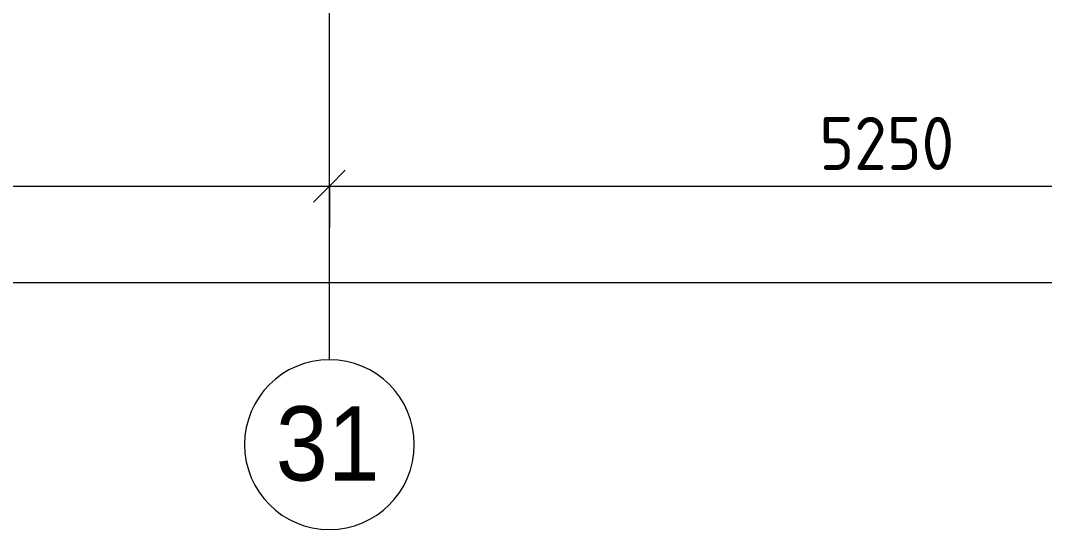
# Model space of a CAD drawing. Header units: millimetres. Extents: x 81566 to 292854, y -8553 to 29000.
# Drawn here: x 114504 to 119330, y -2706 to -308 of the extents above; entities that cross this region are included whole.
import ezdxf

# ---------------------------------------------------------------- set-up
doc = ezdxf.new("R2010")
doc.units = ezdxf.units.MM
for name, color, linetype, lineweight in [('A-ANNO-DIMS', 7, 'Continuous', 9), ('A-ANNO-DIMS-100', 7, 'Continuous', 9), ('Оси', 7, 'Continuous', 9), ('Оси-1', 7, 'Continuous', 20)]:
    doc.layers.add(name, color=color, linetype=linetype, lineweight=lineweight)
doc.styles.add('Arial', font='arial.ttf', dxfattribs={"width": 0.9, "height": 350})
doc.styles.add('ISOCPEUR', font='isocpeur.ttf', dxfattribs={"width": 0.9, "height": 250})
doc.dimstyles.new('ISO-2_5_0_9К_БОЛЬШОЙ', dxfattribs={"dimscale": 304.8, "dimtxt": 248.995294, "dimasz": 0.492126, "dimexe": 0.393701, "dimexo": 0.984252, "dimgap": 0, "dimtad": 1, "dimdec": 0, "dimrnd": 10, "dimzin": 0, "dimdsep": 46, "dimtxsty": 'ISOCPEUR', "dimblk1": 'OBLIQUE', "dimblk2": 'OBLIQUE', "dimsah": 1, "dimcen": 0.09, "dimdle": 0.393701, "dimazin": 0, "dimtfac": 1, "dimtdec": 4, "dimtix": 1, "dimtmove": 0, "dimatfit": 3, "dimfxl": 1, "dimtvp": 1, "dimtolj": 1, "dimtzin": 0, "dimarcsym": 2})

# ---------------------------------------------------------------- blocks, each defined once
blk = doc.blocks.new('Ось сетки - D8-29747960-План расстановки мебели и оборудования 2 этажа в осях 23-33')
at = {"layer": 'Оси-1'}
for start, end in [(360, 180), (180, 360)]:
    blk.add_arc((0, 0), 4, start, end, dxfattribs=at)
blk = doc.blocks.new('DIMBLOCK23-План расстановки мебели и оборудования 2 этажа в осях 23-33')
at = {"layer": 'A-ANNO-DIMS-100'}
for p, q in [((110710, -1282.8), (110710, -968.8)), ((115960, -1282.8), (115960, -968.8)), ((110710, -1088.8), (115960, -1088.8)), ((110710, -1088.8), (110710, -1282.8)), ((115960, -1088.8), (115960, -1282.8))]:
    blk.add_line(p, q, dxfattribs=at)
at = {"layer": 'A-ANNO-DIMS-100', "lineweight": 20}
for p, q in [((110710, -1088.8), (110785, -1013.8)), ((115960, -1088.8), (116035, -1013.8)), ((110710, -1088.8), (110635, -1163.8)), ((115960, -1088.8), (115885, -1163.8))]:
    blk.add_line(p, q, dxfattribs=at)
at = {"layer": 'A-ANNO-DIMS-100', "color": 0, "insert": (113019, -762.2), "char_height": 250, "width": 758.478, "attachment_point": 1, "line_spacing_factor": 1.149209, "style": 'ISOCPEUR'}
blk.add_mtext('5250', dxfattribs=at)
blk = doc.blocks.new('_Oblique')
at = {"color": 0, "linetype": 'ByBlock', "lineweight": -2}
blk.add_line((-0.5, -0.5), (0.5, 0.5), dxfattribs=at)
blk = doc.blocks.new('DIMBLOCK24-План расстановки мебели и оборудования 2 этажа в осях 23-33')
at = {"layer": 'A-ANNO-DIMS-100'}
for p, q in [((115960, -1282.8), (115960, -968.8)), ((121210, -1282.8), (121210, -968.8)), ((115960, -1088.8), (121210, -1088.8)), ((115960, -1088.8), (115960, -1282.8)), ((121210, -1088.8), (121210, -1282.8))]:
    blk.add_line(p, q, dxfattribs=at)
at = {"layer": 'A-ANNO-DIMS-100', "lineweight": 20}
for p, q in [((115960, -1088.8), (116035, -1013.8)), ((121210, -1088.8), (121285, -1013.8)), ((115960, -1088.8), (115885, -1163.8)), ((121210, -1088.8), (121135, -1163.8))]:
    blk.add_line(p, q, dxfattribs=at)
at = {"layer": 'A-ANNO-DIMS-100', "color": 0, "insert": (118269, -762.2), "char_height": 250, "width": 758.478, "attachment_point": 1, "line_spacing_factor": 1.149209, "style": 'ISOCPEUR'}
blk.add_mtext('5250', dxfattribs=at)
blk = doc.blocks.new('DIMBLOCK26-План расстановки мебели и оборудования 2 этажа в осях 23-33')
at = {"layer": 'A-ANNO-DIMS-100'}
for p, q in [((84560, -1736.5), (84560, -1422.6)), ((125010, -1736.5), (125010, -1422.6)), ((84440, -1542.6), (125130, -1542.6)), ((84560, -1542.6), (84560, -1736.5)), ((125010, -1542.6), (125010, -1736.5))]:
    blk.add_line(p, q, dxfattribs=at)
at = {"layer": 'A-ANNO-DIMS-100', "lineweight": 20}
for p, q in [((84560, -1542.6), (84635, -1467.6)), ((125010, -1542.6), (125085, -1467.6)), ((84560, -1542.6), (84485, -1617.6)), ((125010, -1542.6), (124935, -1617.6))]:
    blk.add_line(p, q, dxfattribs=at)
at = {"layer": 'A-ANNO-DIMS-100', "color": 0, "insert": (104366, -1216), "char_height": 250, "width": 1005.558, "attachment_point": 1, "line_spacing_factor": 1.149209, "style": 'ISOCPEUR'}
blk.add_mtext('40450', dxfattribs=at)

msp = doc.modelspace()

# ---------------------------------------------------------------- linework, layer by layer
at = {"layer": 'Оси'}
msp.add_line((115960, -1906.3), (115960, 593.7), dxfattribs=at)

# ---------------------------------------------------------------- block references
at = {"layer": 'Оси-1', "xscale": 99.99999999999993, "yscale": 99.99999999999993, "zscale": 99.99999999999993}
msp.add_blockref('Ось сетки - D8-29747960-План расстановки мебели и оборудования 2 этажа в осях 23-33', (115960, -2306.3), dxfattribs=at)

# ---------------------------------------------------------------- texts
at = {"layer": 'Оси', "insert": (115707.4, -2125.6), "char_height": 350, "width": 606.076, "attachment_point": 1, "style": 'Arial'}
msp.add_mtext('31', dxfattribs=at)

# ---------------------------------------------------------------- dimensions: what is measured, and where the dimension line sits
at = {"layer": 'A-ANNO-DIMS'}
for base, p1, p2, override, picture, middle in [((115960, -1088.8), (110710, -982.8), (115960, -982.8), {"dimpost": '<>', "dimfxl": 5250}, 'DIMBLOCK23-План расстановки мебели и оборудования 2 этажа в осях 23-33', (113335, -963.8)), ((121210, -1088.8), (115960, -982.8), (121210, -982.8), {"dimpost": '<>', "dimfxl": 5250}, 'DIMBLOCK24-План расстановки мебели и оборудования 2 этажа в осях 23-33', (118585, -963.8)), ((125010, -1542.6), (84560, -1436.5), (125010, -1436.5), {"dimpost": '<>', "dimfxl": 40450}, 'DIMBLOCK26-План расстановки мебели и оборудования 2 этажа в осях 23-33', (104785, -1417.6))]:
    dim = msp.add_linear_dim(base=base, p1=p1, p2=p2, dimstyle='ISO-2_5_0_9К_БОЛЬШОЙ', override=override, dxfattribs=at)
    dim.commit()
    dim.dimension.update_dxf_attribs({"geometry": picture, "text_midpoint": middle})

doc.saveas('drawing.dxf')
